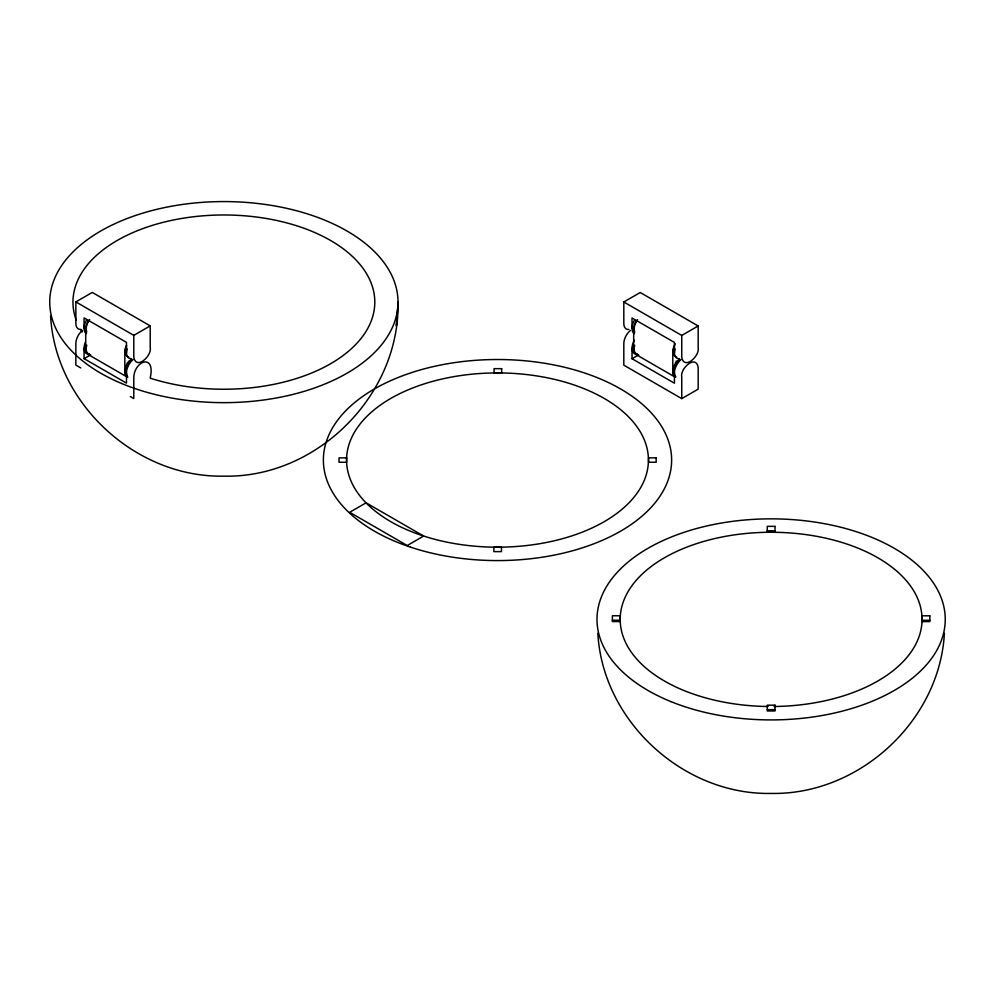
<?xml version="1.0" encoding="UTF-8"?>
<svg xmlns="http://www.w3.org/2000/svg" width="995" height="995" viewBox="0 0 995 995"><rect width="100%" height="100%" fill="white"/><g stroke="black" fill="none" stroke-linecap="round" stroke-linejoin="round"><path stroke-width="1.49" d="M398.012 302.107C400.065 395.214 316.845 478.247 223.875 476.145C136.091 477.898 55.409 403.92 50.596 316.049M397.776 307.318L396.333 325.85L397.167 316.049M944.404 633.317C939.591 721.188 858.909 795.167 771.125 793.425C683.329 795.167 602.647 721.188 597.833 633.317M75.856 301.908L92.274 292.43L150.208 325.887L150.208 347.541C152.073 356.011 135.942 370.575 133.79 357.018L133.79 335.365L75.856 301.908L75.856 323.574A11.604 6.704 -60 0 0 80.931 329.407M84.065 348.213L84.065 358.648L90.383 355.004M133.79 335.365L150.208 325.887M623.815 301.983L640.233 292.505L698.167 325.962L698.167 347.616C700.032 356.086 683.888 370.65 681.749 357.106L681.749 335.439L623.815 301.983L623.815 323.649A11.604 6.704 -60 0 0 628.877 329.482M632.024 348.3L632.024 358.722L638.33 355.078M681.749 335.439L698.167 325.962M681.749 398.622L698.167 389.144L698.167 367.528C696.015 353.971 679.883 368.536 681.749 377.005L681.749 398.622L623.815 365.165L623.815 343.561A11.604 6.704 -60 0 1 630.42 330.44M767.269 530.808L775.005 530.808M612.373 620.233L620.109 620.233M922.104 620.271L929.84 620.271M767.269 709.634L775.018 709.634M636.066 354.556L675.195 377.142A11.604 6.704 -60 0 1 672.794 371.831L672.794 351.931A11.604 6.704 -60 0 1 675.195 343.835M632.024 358.722L674.436 383.212L674.436 372.777M88.107 354.481L127.236 377.068A11.604 6.704 -60 0 1 124.835 371.757L124.835 351.857A11.604 6.704 -60 0 1 126.216 345.787M84.065 358.648L126.477 383.125L126.477 372.702M80.732 367.914L75.856 365.09L75.856 343.474A11.604 6.704 -60 0 1 82.461 330.365M130.37 396.57L133.79 398.547L133.79 376.931C135.034 360.003 155.693 353.747 150.208 377.876M674.436 352.877L674.436 342.454L632.024 317.965L632.024 328.387M126.477 352.802L126.477 342.367L84.065 317.89L84.065 328.313M89.14 354.046A11.604 6.704 -60 0 1 85.446 342.156M127.857 377.167A11.604 6.704 -60 0 1 133.081 359.593M126.962 363.498A2.326 1.343 -60 0 1 129.636 362.578M127.497 366.284A2.326 1.343 -60 0 1 126.514 364.73M86.465 333.623A11.604 6.704 -60 0 1 86.465 320.228M131.539 358.635A11.604 6.704 -60 0 1 127.099 348.81M90.781 355.004A11.604 6.704 -60 0 1 85.707 349.17L85.707 329.258A11.604 6.704 -60 0 1 88.107 321.174M128.741 357.031A10.945 6.318 -60 0 1 126.601 345.862M128.753 361.185A2.898 1.679 -60 0 1 129.35 362.516M127.298 366.073A2.898 1.679 -60 0 1 125.843 366.21M126.601 375.7A10.945 6.318 -60 0 1 131.539 359.12M89.612 354.344A10.945 6.318 -60 0 1 86.764 345.141M86.764 332.069A10.945 6.318 -60 0 1 89.612 319.569M76.167 319.967A150.917 87.125 0 0 1 228.601 215.019A150.917 87.125 0 0 1 369.369 325.265A150.917 87.125 0 0 1 150.655 378.299M82.175 332.081A150.917 87.125 0 0 1 80.744 329.731M638.728 355.078A11.604 6.704 -60 0 1 633.666 349.245L633.666 329.333A11.604 6.704 -60 0 1 636.066 321.248M676.7 357.106A10.945 6.318 -60 0 1 674.56 345.937M676.04 361.135A2.898 1.679 -60 0 1 677.309 362.59M674.846 366.334A2.898 1.679 -60 0 1 674.112 366.409M675.518 376.583A10.945 6.318 -60 0 1 673.59 368.772A10.945 6.318 -60 0 1 679.486 359.195M637.571 354.419A10.945 6.318 -60 0 1 634.71 345.215M634.71 332.156A10.945 6.318 -60 0 1 637.571 319.644M634.424 333.698A11.604 6.704 -60 0 1 634.424 320.303M679.498 358.71A11.604 6.704 -60 0 1 675.058 348.884M637.086 354.12A11.604 6.704 -60 0 1 634.424 340.203M675.816 377.242A11.604 6.704 -60 0 1 681.04 359.668M675.157 363.2A2.326 1.343 -60 0 1 677.595 362.653M675.157 366.347A2.326 1.343 -60 0 1 674.461 364.804M768.103 706.5A150.917 87.125 0 0 1 640.929 575.321A150.917 87.125 0 0 1 901.308 575.321A150.917 87.125 0 0 1 774.135 706.5M366.098 502.823L349.68 512.301L407.229 545.534L423.646 536.044L366.098 502.823M501.667 368.66L494.08 368.66L494.08 373.038L501.667 373.038L501.667 368.66M346.608 457.874L339.021 457.874L339.021 462.252L346.608 462.252L346.608 457.874M656.165 457.862L648.578 457.862L648.578 462.24L656.165 462.24L656.165 457.862M775.005 526.343L767.269 526.343L767.269 532.138L775.005 532.138L775.005 526.343M501.455 547.25L493.868 547.25L493.868 551.628L501.455 551.628L501.455 547.25M620.109 615.768L612.373 615.768L612.373 621.564L620.109 621.564L620.109 615.768M929.84 615.805L922.104 615.805L922.104 621.601L929.84 621.601L929.84 615.805M775.018 705.169L767.269 705.169L767.269 710.965L775.018 710.965L775.018 705.169M422.042 535.509A150.917 87.125 0 0 0 648.417 460.051A150.917 87.125 0 0 0 422.042 384.592A150.917 87.125 0 0 0 422.042 535.509M410.437 547.113A174.125 100.532 0 0 0 671.625 460.051A174.125 100.532 0 0 0 410.437 372.988A174.125 100.532 0 0 0 410.437 547.113M121.701 383.523A174.125 100.532 0 0 0 397.08 312.492A174.125 100.532 0 0 0 152.857 210.318A174.125 100.532 0 0 0 121.701 383.523M670.854 701.575A174.125 100.532 0 0 0 944.541 628.417A174.125 100.532 0 0 0 697.955 528.158A174.125 100.532 0 0 0 670.854 701.575"/></g></svg>
